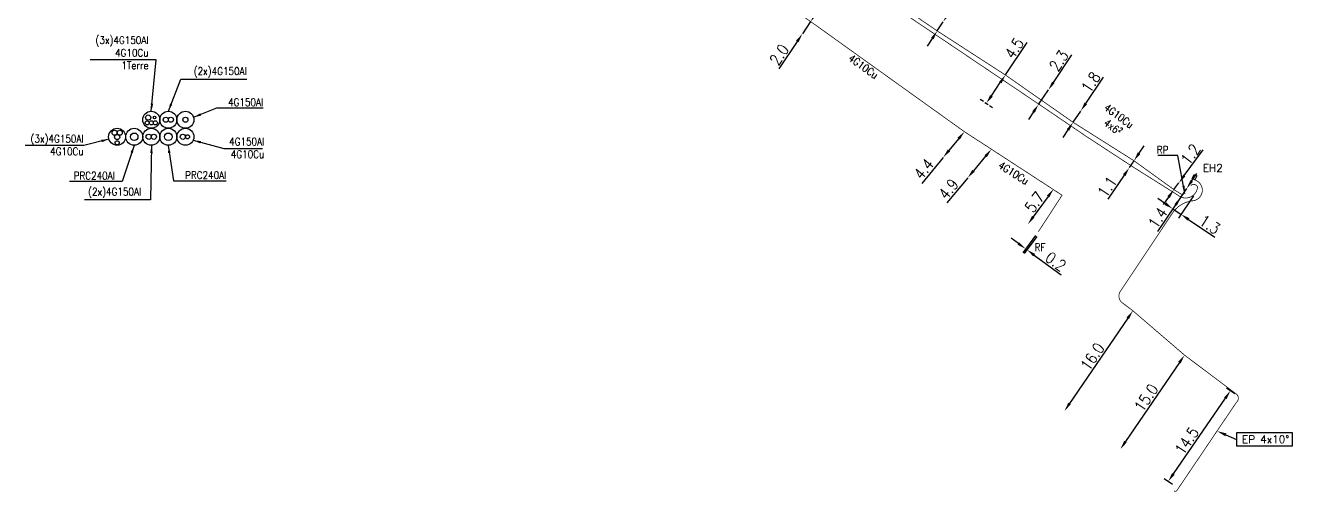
# Model space of a CAD drawing. Header units: millimetres. Extents: x 82000 to 82455, y 143266 to 143912.
# Drawn here: x 82002.9 to 82169.9, y 143366.3 to 143427.8 of the extents above; entities that cross this region are included whole.
import ezdxf
from ezdxf.enums import TextEntityAlignment as Align

# ---------------------------------------------------------------- set-up
doc = ezdxf.new("R2010")
doc.units = ezdxf.units.MM
doc.header["$PDMODE"] = 34
doc.linetypes.add('DASHED', pattern=[0.75, 0.5, -0.25])
doc.linetypes.add('E_ST_CU', pattern=[2000, 1000, 1000])
doc.layers.get('0').update_dxf_attribs({"linetype": 'CONTINUOUS'})
doc.layers.get('DEFPOINTS').update_dxf_attribs({"linetype": 'CONTINUOUS'})
doc.layers.add('E_100', color=3, linetype='CONTINUOUS')
doc.layers.add('E_900', color=7, linetype='CONTINUOUS')
doc.styles.get("Standard").update_dxf_attribs({"font": 'romans.shx', "width": 0.85})
doc.dimstyles.get("Standard").update_dxf_attribs({"dimtxt": 1.5, "dimasz": 1.2, "dimexe": 0.625, "dimexo": 0.625, "dimgap": 0.25, "dimtad": 1, "dimdec": 1, "dimzin": 0, "dimdsep": 46, "dimtxsty": 'Standard', "dimcen": -0.5, "dimadec": 0, "dimazin": 0, "dimtfac": 1, "dimtdec": 1, "dimtmove": 0, "dimatfit": 3, "dimfxl": 1, "dimtolj": 1, "dimtzin": 0, "dimarcsym": 0})

# ---------------------------------------------------------------- blocks, each defined once
blk = doc.blocks.new('*D17')
at = {"color": 0, "linetype": 'ByBlock', "transparency": 16777216}
blk.add_line((82148.17, 143389.2), (82140.51, 143377.96), dxfattribs=at)
for points in [[(82148, 143389.31), (82148.33, 143389.09), (82148.84, 143390.19)], [(82140.34, 143378.08), (82140.67, 143377.85), (82139.83, 143376.97)]]:
    blk.add_solid(points, dxfattribs=at)
at = {"layer": 'DEFPOINTS', "color": 0, "linetype": 'ByBlock', "transparency": 16777216}
for p in [(82148.84, 143390.19), (82139.83, 143376.97), (82139.83, 143376.97)]:
    blk.add_point(p, dxfattribs=at)
at = {"color": 0, "linetype": 'ByBlock', "transparency": 16777216, "insert": (82143.51, 143384.14), "char_height": 1.5, "attachment_point": 5, "rotation": 55.706}
blk.add_mtext('\\A1;16.0', dxfattribs=at)
blk = doc.blocks.new('*D16')
at = {"color": 0, "linetype": 'ByBlock', "transparency": 16777216}
blk.add_line((82154.97, 143383.35), (82147.87, 143372.94), dxfattribs=at)
for points in [[(82154.81, 143383.46), (82155.14, 143383.23), (82155.65, 143384.34)], [(82147.71, 143373.05), (82148.04, 143372.82), (82147.2, 143371.95)]]:
    blk.add_solid(points, dxfattribs=at)
at = {"layer": 'DEFPOINTS', "color": 0, "linetype": 'ByBlock', "transparency": 16777216}
for p in [(82155.65, 143384.34), (82147.2, 143371.95), (82147.2, 143371.95)]:
    blk.add_point(p, dxfattribs=at)
at = {"color": 0, "linetype": 'ByBlock', "transparency": 16777216, "insert": (82150.6, 143378.71), "char_height": 1.5, "attachment_point": 5, "rotation": 55.706}
blk.add_mtext('\\A1;15.0', dxfattribs=at)
blk = doc.blocks.new('*D15')
at = {"color": 0, "linetype": 'ByBlock', "transparency": 16777216}
for p, q in [((82162.27, 143379.25), (82161.19, 143379.99)), ((82161.02, 143378.65), (82154.17, 143368.67)), ((82154.06, 143367.29), (82152.98, 143368.04))]:
    blk.add_line(p, q, dxfattribs=at)
for points in [[(82160.86, 143378.76), (82161.19, 143378.53), (82161.7, 143379.64)], [(82154.01, 143368.79), (82154.34, 143368.56), (82153.5, 143367.68)]]:
    blk.add_solid(points, dxfattribs=at)
at = {"layer": 'DEFPOINTS', "color": 0, "linetype": 'ByBlock', "transparency": 16777216}
for p in [(82162.79, 143378.89), (82153.5, 143367.68), (82154.58, 143366.94)]:
    blk.add_point(p, dxfattribs=at)
at = {"color": 0, "linetype": 'ByBlock', "transparency": 16777216, "insert": (82155.95, 143373.03), "char_height": 1.5, "attachment_point": 5, "rotation": 55.5232}
blk.add_mtext('\\A1;14.5', dxfattribs=at)
blk = doc.blocks.new('*D8')
at = {"color": 0, "linetype": 'ByBlock', "transparency": 16777216}
for p, q in [((82153.12, 143404.3), (82152.13, 143404.98)), ((82155.57, 143405.79), (82153.76, 143403.11)), ((82156.85, 143405.35), (82154.84, 143402.39)), ((82154.11, 143403.63), (82155.19, 143402.9)), ((82156.19, 143402.23), (82159.66, 143399.89))]:
    blk.add_line(p, q, dxfattribs=at)
for points in [[(82153.23, 143404.47), (82153.01, 143404.14), (82154.11, 143403.63)], [(82156.3, 143402.4), (82156.07, 143402.07), (82155.19, 143402.9)]]:
    blk.add_solid(points, dxfattribs=at)
at = {"layer": 'DEFPOINTS', "color": 0, "linetype": 'ByBlock', "transparency": 16777216}
for p in [(82155.92, 143406.3), (82157.2, 143405.87), (82155.19, 143402.9)]:
    blk.add_point(p, dxfattribs=at)
at = {"color": 0, "linetype": 'ByBlock', "transparency": 16777216, "insert": (82158.98, 143401.55), "char_height": 1.5, "attachment_point": 5, "rotation": 325.9314}
blk.add_mtext('\\A1;1.3', dxfattribs=at)
blk = doc.blocks.new('*D7')
at = {"layer": 'DEFPOINTS', "color": 0, "linetype": 'Continuous', "transparency": 16777216}
for p in [(82137.7, 143419.31), (82136.41, 143417.4), (82136.41, 143417.4)]:
    blk.add_point(p, dxfattribs=at)
at = {"layer": 'E_100', "color": 0, "linetype": 'Continuous', "lineweight": -2, "transparency": 16777216}
for p, q in [((82138.36, 143420.3), (82140.8, 143423.93)), ((82136.41, 143417.4), (82137.7, 143419.31)), ((82135.74, 143416.4), (82135.07, 143415.41))]:
    blk.add_line(p, q, dxfattribs=at)
at = {"layer": 'E_100', "color": 0, "linetype": 'Continuous', "transparency": 16777216}
for points in [[(82138.2, 143420.41), (82138.53, 143420.19), (82137.7, 143419.31)], [(82135.58, 143416.51), (82135.91, 143416.29), (82136.41, 143417.4)]]:
    blk.add_solid(points, dxfattribs=at)
at = {"layer": 'E_100', "color": 0, "linetype": 'Continuous', "transparency": 16777216, "insert": (82139.09, 143423.17), "char_height": 1.5, "attachment_point": 5, "rotation": 56.0808}
blk.add_mtext('\\A1;2.3', dxfattribs=at)
blk = doc.blocks.new('*D6')
at = {"color": 0, "linetype": 'ByBlock', "transparency": 16777216}
for p, q in [((82156.59, 143407.3), (82157.26, 143408.3)), ((82155.92, 143406.3), (82155.14, 143405.14)), ((82154.47, 143404.15), (82152.1, 143400.62))]:
    blk.add_line(p, q, dxfattribs=at)
for points in [[(82156.43, 143407.41), (82156.76, 143407.19), (82155.92, 143406.3)], [(82154.31, 143404.26), (82154.64, 143404.04), (82155.14, 143405.14)]]:
    blk.add_solid(points, dxfattribs=at)
at = {"layer": 'DEFPOINTS', "color": 0, "linetype": 'ByBlock', "transparency": 16777216}
for p in [(82155.14, 143405.14), (82155.14, 143405.14), (82155.92, 143406.3)]:
    blk.add_point(p, dxfattribs=at)
at = {"color": 0, "linetype": 'ByBlock', "transparency": 16777216, "insert": (82152.12, 143402.44), "char_height": 1.5, "attachment_point": 5, "rotation": 56.0808}
blk.add_mtext('\\A1;1.4', dxfattribs=at)
blk = doc.blocks.new('*D37')
at = {"layer": 'DEFPOINTS', "color": 0, "linetype": 'Continuous', "transparency": 16777216}
for p in [(82136.38, 143400.61), (82136.54, 143400.5), (82134.88, 143398.23)]:
    blk.add_point(p, dxfattribs=at)
at = {"layer": 'E_100', "color": 0, "linetype": 'Continuous', "lineweight": -2, "transparency": 16777216}
for p, q in [((82136.01, 143400.11), (82134.34, 143397.84)), ((82136.17, 143399.99), (82134.51, 143397.73)), ((82133.75, 143399.06), (82132.78, 143399.77)), ((82134.71, 143398.35), (82134.88, 143398.23)), ((82135.84, 143397.52), (82139.37, 143394.93))]:
    blk.add_line(p, q, dxfattribs=at)
at = {"layer": 'E_100', "color": 0, "linetype": 'Continuous', "transparency": 16777216}
for points in [[(82133.87, 143399.22), (82133.63, 143398.9), (82134.71, 143398.35)], [(82135.96, 143397.68), (82135.72, 143397.36), (82134.88, 143398.23)]]:
    blk.add_solid(points, dxfattribs=at)
at = {"layer": 'E_100', "color": 0, "linetype": 'Continuous', "transparency": 16777216, "insert": (82138.68, 143396.68), "char_height": 1.5, "attachment_point": 5, "rotation": 323.7054}
blk.add_mtext('\\A1;0.2', dxfattribs=at)
blk = doc.blocks.new('*D38')
at = {"layer": 'DEFPOINTS', "color": 0, "linetype": 'Continuous', "transparency": 16777216}
for p in [(82138.38, 143406.22), (82135.01, 143401.62), (82135.01, 143401.62)]:
    blk.add_point(p, dxfattribs=at)
at = {"layer": 'E_100', "color": 0, "linetype": 'Continuous', "lineweight": -2, "transparency": 16777216}
blk.add_line((82137.67, 143405.25), (82135.72, 143402.59), dxfattribs=at)
at = {"layer": 'E_100', "color": 0, "linetype": 'Continuous', "transparency": 16777216}
for points in [[(82137.51, 143405.37), (82137.83, 143405.13), (82138.38, 143406.22)], [(82135.55, 143402.71), (82135.88, 143402.47), (82135.01, 143401.62)]]:
    blk.add_solid(points, dxfattribs=at)
at = {"layer": 'E_100', "color": 0, "linetype": 'Continuous', "transparency": 16777216, "insert": (82135.89, 143404.51), "char_height": 1.5, "attachment_point": 5, "rotation": 53.7054}
blk.add_mtext('\\A1;5.7', dxfattribs=at)
blk = doc.blocks.new('*D39')
at = {"layer": 'DEFPOINTS', "color": 0, "linetype": 'Continuous', "transparency": 16777216}
for p in [(82130.2, 143411.49), (82127.07, 143407.72), (82127.07, 143407.72)]:
    blk.add_point(p, dxfattribs=at)
at = {"layer": 'E_100', "color": 0, "linetype": 'Continuous', "lineweight": -2, "transparency": 16777216}
for p, q in [((82129.43, 143410.56), (82127.83, 143408.64)), ((82127.07, 143407.72), (82124.31, 143404.4))]:
    blk.add_line(p, q, dxfattribs=at)
at = {"layer": 'E_100', "color": 0, "linetype": 'Continuous', "transparency": 16777216}
for points in [[(82129.28, 143410.69), (82129.59, 143410.44), (82130.2, 143411.49)], [(82127.68, 143408.77), (82127.99, 143408.51), (82127.07, 143407.72)]]:
    blk.add_solid(points, dxfattribs=at)
at = {"layer": 'E_100', "color": 0, "linetype": 'Continuous', "transparency": 16777216, "insert": (82124.54, 143406.24), "char_height": 1.5, "attachment_point": 5, "rotation": 50.2741}
blk.add_mtext('\\A1;4.9', dxfattribs=at)
blk = doc.blocks.new('*D40')
at = {"layer": 'DEFPOINTS', "color": 0, "linetype": 'Continuous', "transparency": 16777216}
for p in [(82126.64, 143413.8), (82123.84, 143410.41), (82123.84, 143410.41)]:
    blk.add_point(p, dxfattribs=at)
at = {"layer": 'E_100', "color": 0, "linetype": 'Continuous', "lineweight": -2, "transparency": 16777216}
for p, q in [((82125.88, 143412.88), (82124.6, 143411.34)), ((82123.84, 143410.41), (82121.02, 143406.99))]:
    blk.add_line(p, q, dxfattribs=at)
at = {"layer": 'E_100', "color": 0, "linetype": 'Continuous', "transparency": 16777216}
for points in [[(82125.72, 143413.01), (82126.03, 143412.75), (82126.64, 143413.8)], [(82124.45, 143411.46), (82124.76, 143411.21), (82123.84, 143410.41)]]:
    blk.add_solid(points, dxfattribs=at)
at = {"layer": 'E_100', "color": 0, "linetype": 'Continuous', "transparency": 16777216, "insert": (82121.28, 143408.88), "char_height": 1.5, "attachment_point": 5, "rotation": 50.4484}
blk.add_mtext('\\A1;4.4', dxfattribs=at)
blk = doc.blocks.new('*D48')
at = {"layer": 'DEFPOINTS', "color": 0, "linetype": 'Continuous', "transparency": 16777216}
for p in [(82154.91, 143407.05), (82154.91, 143407.05), (82154.26, 143406.16)]:
    blk.add_point(p, dxfattribs=at)
at = {"layer": 'E_100', "color": 0, "linetype": 'Continuous', "lineweight": -2, "transparency": 16777216}
for p, q in [((82155.62, 143408.02), (82158.12, 143411.43)), ((82154.26, 143406.16), (82154.91, 143407.05)), ((82153.55, 143405.19), (82152.84, 143404.22))]:
    blk.add_line(p, q, dxfattribs=at)
at = {"layer": 'E_100', "color": 0, "linetype": 'Continuous', "transparency": 16777216}
for points in [[(82155.46, 143408.13), (82155.78, 143407.9), (82154.91, 143407.05)], [(82153.39, 143405.31), (82153.71, 143405.07), (82154.26, 143406.16)]]:
    blk.add_solid(points, dxfattribs=at)
at = {"layer": 'E_100', "color": 0, "linetype": 'Continuous', "transparency": 16777216, "insert": (82156.43, 143410.82), "char_height": 1.5, "attachment_point": 5, "rotation": 53.7704}
blk.add_mtext('\\A1;1.2', dxfattribs=at)
blk = doc.blocks.new('*D49')
at = {"layer": 'DEFPOINTS', "color": 0, "linetype": 'Continuous', "transparency": 16777216}
for p in [(82140.96, 143415.04), (82141.97, 143416.53), (82141.97, 143416.53)]:
    blk.add_point(p, dxfattribs=at)
at = {"layer": 'E_100', "color": 0, "linetype": 'Continuous', "lineweight": -2, "transparency": 16777216}
for p, q in [((82142.64, 143417.52), (82144.98, 143421)), ((82140.96, 143415.04), (82141.97, 143416.53)), ((82140.29, 143414.04), (82139.62, 143413.04))]:
    blk.add_line(p, q, dxfattribs=at)
at = {"layer": 'E_100', "color": 0, "linetype": 'Continuous', "transparency": 16777216}
for points in [[(82142.47, 143417.64), (82142.8, 143417.41), (82141.97, 143416.53)], [(82140.13, 143414.15), (82140.46, 143413.93), (82140.96, 143415.04)]]:
    blk.add_solid(points, dxfattribs=at)
at = {"layer": 'E_100', "color": 0, "linetype": 'Continuous', "transparency": 16777216, "insert": (82143.31, 143420.32), "char_height": 1.5, "attachment_point": 5, "rotation": 56.0705}
blk.add_mtext('\\A1;1.8', dxfattribs=at)
blk = doc.blocks.new('*D50')
at = {"layer": 'DEFPOINTS', "color": 0, "linetype": 'Continuous', "transparency": 16777216}
for p in [(82132.04, 143421.28), (82129.53, 143417.54), (82129.53, 143417.54)]:
    blk.add_point(p, dxfattribs=at)
at = {"layer": 'E_100', "color": 0, "linetype": 'Continuous', "lineweight": -2, "transparency": 16777216}
for p, q in [((82132.04, 143421.28), (82134.92, 143425.56)), ((82130.2, 143418.54), (82131.37, 143420.28))]:
    blk.add_line(p, q, dxfattribs=at)
at = {"layer": 'E_100', "color": 0, "linetype": 'Continuous', "transparency": 16777216}
for points in [[(82131.21, 143420.39), (82131.54, 143420.17), (82132.04, 143421.28)], [(82130.03, 143418.65), (82130.37, 143418.43), (82129.53, 143417.54)]]:
    blk.add_solid(points, dxfattribs=at)
at = {"layer": 'E_100', "color": 0, "linetype": 'Continuous', "transparency": 16777216, "insert": (82133.2, 143424.8), "char_height": 1.5, "attachment_point": 5, "rotation": 56.0808}
blk.add_mtext('\\A1;4.5', dxfattribs=at)
blk = doc.blocks.new('*D51')
at = {"layer": 'DEFPOINTS', "color": 0, "linetype": 'Continuous', "transparency": 16777216}
for p in [(82123.06, 143427.09), (82123.85, 143428.31), (82123.85, 143428.31)]:
    blk.add_point(p, dxfattribs=at)
at = {"layer": 'E_100', "color": 0, "linetype": 'Continuous', "lineweight": -2, "transparency": 16777216}
for p, q in [((82124.51, 143429.31), (82126.79, 143432.83)), ((82123.06, 143427.09), (82123.85, 143428.31)), ((82122.41, 143426.09), (82121.75, 143425.08))]:
    blk.add_line(p, q, dxfattribs=at)
at = {"layer": 'E_100', "color": 0, "linetype": 'Continuous', "transparency": 16777216}
for points in [[(82124.34, 143429.42), (82124.67, 143429.2), (82123.85, 143428.31)], [(82122.24, 143426.19), (82122.57, 143425.98), (82123.06, 143427.09)]]:
    blk.add_solid(points, dxfattribs=at)
at = {"layer": 'E_100', "color": 0, "linetype": 'Continuous', "transparency": 16777216, "insert": (82125.14, 143432.12), "char_height": 1.5, "attachment_point": 5, "rotation": 56.9713}
blk.add_mtext('\\A1;1.5', dxfattribs=at)
blk = doc.blocks.new('*D75')
at = {"layer": 'DEFPOINTS', "color": 0, "linetype": 'Continuous', "transparency": 16777216}
for p in [(82148.99, 143409.97), (82148.37, 143409.06), (82148.37, 143409.06)]:
    blk.add_point(p, dxfattribs=at)
at = {"layer": 'E_100', "color": 0, "linetype": 'Continuous', "lineweight": -2, "transparency": 16777216}
for p, q in [((82149.66, 143410.97), (82150.33, 143411.96)), ((82148.99, 143409.97), (82148.37, 143409.06)), ((82147.7, 143408.07), (82145.56, 143404.89))]:
    blk.add_line(p, q, dxfattribs=at)
at = {"layer": 'E_100', "color": 0, "linetype": 'Continuous', "transparency": 16777216}
for points in [[(82149.49, 143411.08), (82149.83, 143410.85), (82148.99, 143409.97)], [(82147.54, 143408.18), (82147.87, 143407.95), (82148.37, 143409.06)]]:
    blk.add_solid(points, dxfattribs=at)
at = {"layer": 'E_100', "color": 0, "linetype": 'Continuous', "transparency": 16777216, "insert": (82145.47, 143406.54), "char_height": 1.5, "attachment_point": 5, "rotation": 55.9887}
blk.add_mtext('\\A1;1.1', dxfattribs=at)
blk = doc.blocks.new('*D78')
at = {"layer": 'DEFPOINTS', "color": 0, "linetype": 'Continuous', "transparency": 16777216}
for p in [(82105.28, 143426.71), (82105.28, 143426.71), (82106.37, 143428.33)]:
    blk.add_point(p, dxfattribs=at)
at = {"layer": 'E_100', "color": 0, "linetype": 'Continuous', "lineweight": -2, "transparency": 16777216}
for p, q in [((82107.04, 143429.32), (82107.71, 143430.32)), ((82106.37, 143428.33), (82105.28, 143426.71)), ((82104.61, 143425.71), (82102.18, 143422.08))]:
    blk.add_line(p, q, dxfattribs=at)
at = {"layer": 'E_100', "color": 0, "linetype": 'Continuous', "transparency": 16777216}
for points in [[(82106.87, 143429.44), (82107.21, 143429.21), (82106.37, 143428.33)], [(82104.45, 143425.82), (82104.78, 143425.6), (82105.28, 143426.71)]]:
    blk.add_solid(points, dxfattribs=at)
at = {"layer": 'E_100', "color": 0, "linetype": 'Continuous', "transparency": 16777216, "insert": (82102.23, 143423.96), "char_height": 1.5, "attachment_point": 5, "rotation": 56.1087}
blk.add_mtext('\\A1;2.0', dxfattribs=at)

msp = doc.modelspace()

# ---------------------------------------------------------------- linework, layer by layer
at = {"layer": 'E_100', "color": 3, "linetype": 'Continuous'}
msp.add_line((82161.09, 143373.83), (82162.5, 143373.23), dxfattribs=at)
at = {"layer": 'E_100', "linetype": 'E_ST_CU', "flags": 128}
for points in [[(82136.38, 143400.61, 0.1, 0.1, 0), (82139.51, 143405.42, 0.1, 0.1, 0), (82138.29, 143406.22, 0.1, 0.1, 0), (82130.2, 143411.49, 0.1, 0.1, 0), (82126.64, 143413.8, 0.1, 0.1, 0), (82106.37, 143428.33, 0.1, 0.1, 0), (82097.32, 143434.35, 0.1, 0.1, 0), (82087.98, 143440.62, 0.1, 0.1, 0), (82074.76, 143449.66, 0.1, 0.1, 0), (82069.94, 143452.18, 0.1, 0.1, 0), (82059.03, 143459.2, 0.1, 0.1, 0), (82055.18, 143453.61, 0, 0, 0)], [(82110.76, 143441.2, 0.1, 0.1, 0), (82110.25, 143440.34, 0.1, 0.1, 0), (82110.18, 143439.71, 0.1, 0.1, 0), (82109.76, 143435.88, 0.1, 0.1, 0), (82110.4, 143435.45, 0.1, 0.1, 0), (82113.53, 143433.6, 0.1, 0.1, 0), (82123.06, 143427.09, 0.1, 0.1, 0), (82132.04, 143421.28, 0.1, 0.1, 0), (82140.96, 143415.04, 0.1, 0.1, 0), (82148.99, 143409.97, 0.1, 0.1, 0), (82154.26, 143406.16, 0.1, 0.1, 0), (82155.32, 143405.5, 0.1, 0.1, 0), (82155.7, 143405.67, 0, 0, 0)]]:
    msp.add_lwpolyline(points, format="xyseb", dxfattribs=at)
at = {"layer": 'E_100', "const_width": 0.1, "flags": 128}
for points in [[(82115.64, 143457.29), (82113.47, 143453.5, -0.199269), (82111.01, 143451.18), (82105.22, 143448.78), (82105.22, 143448.78, 0.409231), (82103.89, 143446.01), (82108.73, 143436.45, 0.101112), (82110.16, 143435.13), (82136.44, 143417.44, 0.013367), (82155.16, 143405.19, 0.512324), (82157.37, 143406.51, 0.527234), (82156.47, 143406.69, 0.644861)], [(82154.26, 143366.46, 0.457097), (82154.64, 143366.48), (82162.52, 143378.16, 0.467165), (82162.48, 143379.2), (82155.65, 143384.34), (82148.84, 143390.19), (82147.42, 143391.26, -0.396709), (82147.21, 143392.78), (82154.01, 143403, -0.214808), (82156.61, 143404.68, 0.851786), (82157, 143407.44, 0.09054)]]:
    msp.add_lwpolyline(points, format="xyb", dxfattribs=at)
at = {"layer": 'E_100', "color": 7, "linetype": 'DASHED', "flags": 128}
msp.add_lwpolyline([(82128.72, 143418.09), (82130.34, 143417)], dxfattribs=at)
at = {"layer": 'E_100', "color": 3, "linetype": 'Continuous', "flags": 128}
for points in [[(82156.65, 143407.63), (82156.92, 143408.16), (82157.28, 143407.97), (82157, 143407.44)], [(82169.9, 143372.36), (82169.9, 143374.11), (82162.5, 143374.11), (82162.5, 143372.36)]]:
    msp.add_lwpolyline(points, close=True, dxfattribs=at)
at = {"layer": 'E_100', "color": 3, "linetype": 'Continuous'}
msp.add_solid([(82161.01, 143373.64), (82161.17, 143374.02), (82159.94, 143374.31)], dxfattribs=at)
at = {"layer": 'E_900'}
for centre in [(82019.47, 143415.38), (82021.72, 143415.38), (82023.97, 143415.38), (82014.97, 143413.13), (82017.22, 143413.13), (82019.47, 143413.13), (82021.72, 143413.13), (82023.97, 143413.13)]:
    msp.add_circle(centre, 1.12, dxfattribs=at)
at = {"layer": 'E_900', "color": 3, "linetype": 'Continuous'}
for centre, radius in [((82018.93, 143414.97), 0.27), ((82019.07, 143415.67), 0.338), ((82019.47, 143414.97), 0.27), ((82020.01, 143414.97), 0.27), ((82021.38, 143415.38), 0.338), ((82014.97, 143413.09), 0.338), ((82015.31, 143413.67), 0.338), ((82019.13, 143413.13), 0.338), ((82019.81, 143413.13), 0.338), ((82023.63, 143413.13), 0.338), ((82024.24, 143413.13), 0.27), ((82014.97, 143412.34), 0.27)]:
    msp.add_circle(centre, radius, dxfattribs=at)
at = {"layer": 'E_900', "linetype": 'Continuous'}
for centre, radius in [((82019.91, 143415.67), 0.169), ((82017.22, 143413.13), 0.5), ((82021.72, 143413.13), 0.5)]:
    msp.add_circle(centre, radius, dxfattribs=at)
at = {"layer": 'E_900', "color": 1, "linetype": 'Continuous'}
for centre in [(82022.06, 143415.38), (82023.97, 143415.38), (82014.64, 143413.67)]:
    msp.add_circle(centre, 0.338, dxfattribs=at)

# ---------------------------------------------------------------- texts
at = {"layer": 'E_100', "linetype": 'Continuous', "width": 0.85}
for rotation, p in [(324.0933, (82111.24, 143423.29)), (323.7704, (82144.93, 143416.77)), (327.7853, (82130.99, 143409.12))]:
    msp.add_text('4G10Cu', height=1, rotation=rotation, dxfattribs=at).set_placement(p)
at = {"layer": 'E_100', "color": 3, "linetype": 'Continuous'}
for s, p in [('EH2', (82159.37, 143409.01)), ('EP 4x10%%d', (82166.33, 143373.24))]:
    msp.add_text(s, height=1, dxfattribs=at).set_placement(p, align=Align.MIDDLE)
at = {"layer": 'E_100', "linetype": 'Continuous', "insert": (82144.9, 143414.75), "char_height": 1, "attachment_point": 7, "rotation": 323.7704}
msp.add_mtext('\\A1;4x6²', dxfattribs=at)
at = {"layer": 'E_100', "linetype": 'E_ST_CU', "char_height": 1, "attachment_point": 9}
for s, insert in [('\\A1;RP', (82153.53, 143410.91)), ('\\A1;RF', (82137.31, 143398.06))]:
    msp.add_mtext(s, dxfattribs=dict(at, insert=insert))
at = {"layer": 'E_900', "linetype": 'Continuous', "char_height": 1, "attachment_point": 9}
for s, insert in [('\\A1;(3x)4G150Al\\P4G10Cu\\P1Terre', (82019.11, 143422.04)), ('\\A1;(2x)4G150Al', (82032.06, 143420.96)), ('\\A1;4G150Al', (82034.22, 143417.18)), ('\\A1;(3x)4G150Al\\P4G10Cu', (82010.55, 143410.71)), ('\\A1;4G150Al\\P4G10Cu', (82034.36, 143410.33)), ('\\A1;PRC240Al', (82014.67, 143407.5)), ('\\A1;PRC240Al', (82029.36, 143407.57)), ('\\A1;(2x)4G150Al', (82018.14, 143405.06))]:
    msp.add_mtext(s, dxfattribs=dict(at, insert=insert))

# ---------------------------------------------------------------- dimensions: what is measured, and where the dimension line sits
at = {"layer": 'E_100', "linetype": 'Continuous'}
for base, p1, p2, angle, picture, middle in [((82123.85, 143428.31), (82123.06, 143427.09), (82123.85, 143428.31), 236.9713, '*D51', (82125.97, 143431.57)), ((82141.97, 143416.53), (82140.96, 143415.04), (82141.97, 143416.53), 236.0705, '*D49', (82144.14, 143419.76)), ((82123.84, 143410.41), (82126.64, 143413.8), (82123.84, 143410.41), 50.4484, '*D40', (82122.05, 143408.24)), ((82127.07, 143407.72), (82130.2, 143411.49), (82127.07, 143407.72), 50.2741, '*D39', (82125.31, 143405.6))]:
    dim = msp.add_linear_dim(base=base, p1=p1, p2=p2, angle=angle, dimstyle='Standard', override={"dimscale": 1, "dimlfac": 1, "dimlunit": 2}, dxfattribs=at)
    dim.commit()
    dim.dimension.update_dxf_attribs({"geometry": picture, "text_midpoint": middle, "dimtype": 160})
for base, p1, p2, angle, picture, middle in [((82105.28, 143426.71), (82106.37, 143428.33), (82105.28, 143426.71), 56.1087, '*D78', (82103.06, 143423.4)), ((82129.53, 143417.54), (82132.04, 143421.28), (82129.53, 143417.54), 56.0808, '*D50', (82134.03, 143424.24)), ((82148.37, 143409.06), (82148.99, 143409.97), (82148.37, 143409.06), 55.9887, '*D75', (82146.3, 143405.98)), ((82135.01, 143401.62), (82138.38, 143406.22), (82135.01, 143401.62), 53.7054, '*D38', (82136.69, 143403.92)), ((82134.88, 143398.23), (82136.38, 143400.61), (82136.54, 143400.5), 143.7054, '*D37', (82138.09, 143395.87))]:
    dim = msp.add_linear_dim(base=base, p1=p1, p2=p2, angle=angle, dimstyle='Standard', dxfattribs=at)
    dim.commit()
    dim.dimension.update_dxf_attribs({"geometry": picture, "text_midpoint": middle, "dimtype": 160})
at = {"layer": 'E_100', "color": 3, "linetype": 'Continuous'}
for base, p1, p2, angle, picture, middle in [((82136.41, 143417.4), (82137.7, 143419.31), (82136.41, 143417.4), 236.0808, '*D7', (82139.92, 143422.61)), ((82153.5, 143367.68), (82162.79, 143378.89), (82154.58, 143366.94), 235.5232, '*D15', (82156.78, 143372.46))]:
    dim = msp.add_linear_dim(base=base, p1=p1, p2=p2, angle=angle, dimstyle='Standard', dxfattribs=at)
    dim.commit()
    dim.dimension.update_dxf_attribs({"geometry": picture, "text_midpoint": middle, "dimtype": 161})
at = {"layer": 'E_100', "linetype": 'Continuous'}
dim = msp.add_linear_dim(base=(82154.91, 143407.05), p1=(82154.26, 143406.16), p2=(82154.91, 143407.05), angle=233.7704, text='1.2', dimstyle='Standard', override={"dimscale": 1, "dimlfac": 1, "dimlunit": 2}, dxfattribs=at)
dim.commit()
dim.dimension.update_dxf_attribs({"geometry": '*D48', "text_midpoint": (82157.24, 143410.23), "dimtype": 160})
at = {"layer": 'E_100', "color": 3, "linetype": 'Continuous'}
for p1, p2, picture, middle in [((82155.92, 143406.3), (82155.14, 143405.14), '*D6', (82152.12, 143402.44)), ((82148.84, 143390.19), (82139.83, 143376.97), '*D17', (82143.51, 143384.14)), ((82155.65, 143384.34), (82147.2, 143371.95), '*D16', (82150.6, 143378.71))]:
    dim = msp.add_aligned_dim(p1=p1, p2=p2, distance=0, dimstyle='Standard', dxfattribs=at)
    dim.commit()
    dim.dimension.update_dxf_attribs({"geometry": picture, "text_midpoint": middle})
dim = msp.add_linear_dim(base=(82155.19, 143402.9), p1=(82155.92, 143406.3), p2=(82157.2, 143405.87), angle=325.9314, dimstyle='Standard', dxfattribs=at)
dim.commit()
dim.dimension.update_dxf_attribs({"geometry": '*D8', "text_midpoint": (82158.98, 143401.55)})

# ---------------------------------------------------------------- leaders
at = {"layer": 'E_100', "linetype": 'E_ST_CU', "annotation_type": 0, "has_hookline": 1, "hookline_direction": 1, "text_width": 1.42}
msp.add_leader([(82155.7, 143405.67), (82154.78, 143410.66), (82153.78, 143410.66)], dimstyle='Standard', override={"dimasz": 1}, dxfattribs=at)
at = {"layer": 'E_900', "linetype": 'Continuous', "annotation_type": 0, "has_hookline": 1}
for points, hookline_direction, text_width in [([(82019.47, 143416.5), (82020.13, 143423.29), (82019.13, 143423.29)], 1, 7.45), ([(82021.72, 143416.5), (82023.36, 143420.71), (82024.36, 143420.71)], 0, 7.45), ([(82025.05, 143415.7), (82028.12, 143416.93), (82029.12, 143416.93)], 0, 4.86), ([(82013.89, 143412.82), (82010.57, 143411.97)], 1, 7.45), ([(82017.22, 143412), (82015.64, 143407.25), (82014.64, 143407.25)], 1, 5.71), ([(82019.51, 143412), (82019.39, 143404.81), (82018.39, 143404.81)], 1, 7.45), ([(82021.71, 143412), (82022.4, 143407.32), (82023.4, 143407.32)], 0, 5.71), ([(82025, 143412.67), (82029.03, 143411.59)], 0, 4.86)]:
    msp.add_leader(points, dimstyle='Standard', override={"dimasz": 1}, dxfattribs=dict(at, hookline_direction=hookline_direction, text_width=text_width))

doc.saveas('drawing.dxf')
